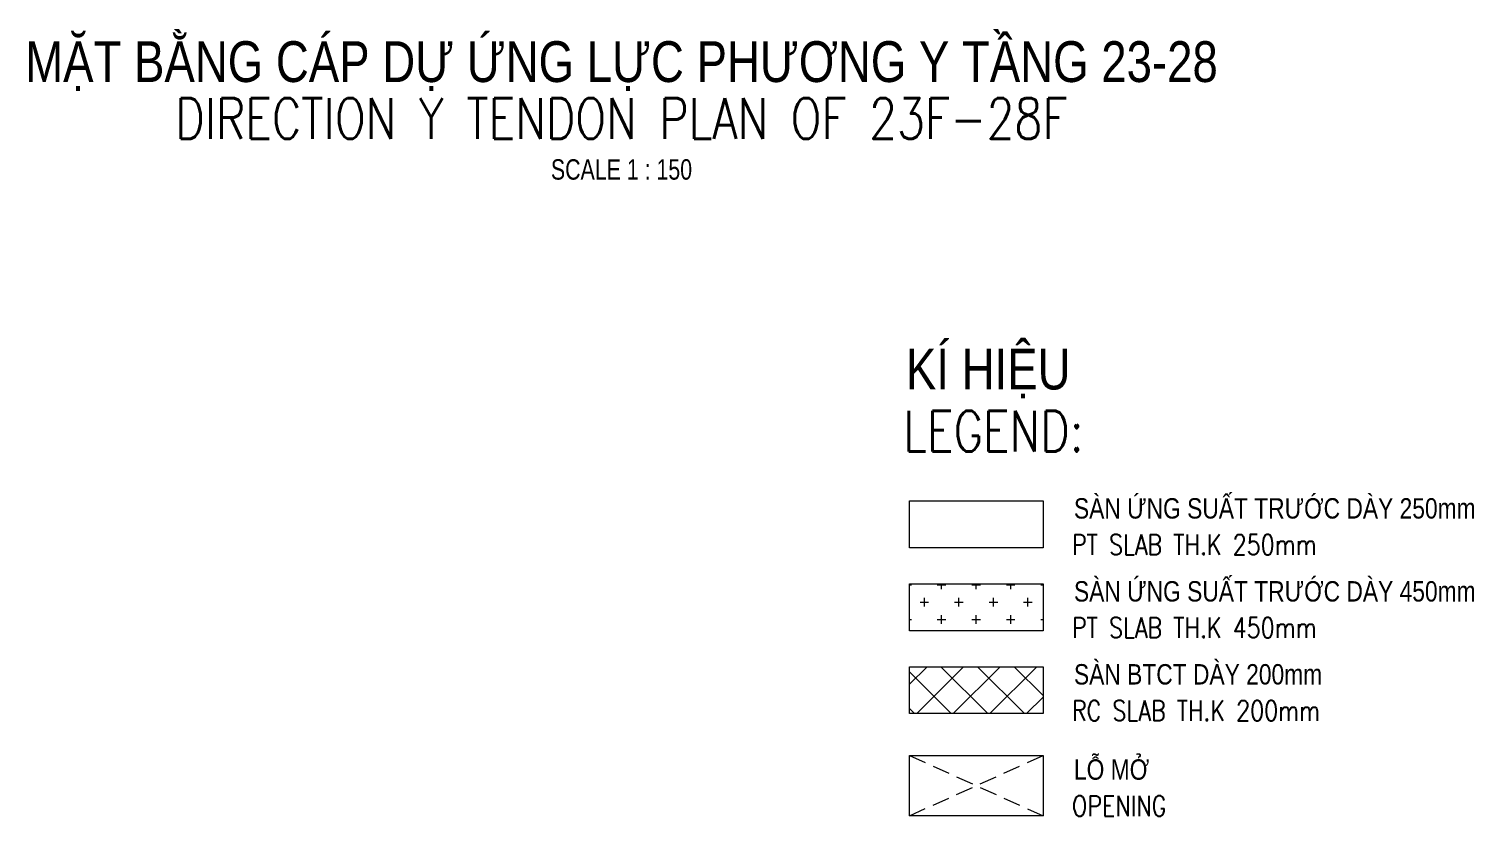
# Model space of a CAD drawing. Header units: millimetres. Extents: x 118516 to 588795, y -24154 to 50684.
# Drawn here: x 530937 to 557510, y -22764 to -8287 of the extents above; entities that cross this region are included whole.
import ezdxf
from ezdxf.enums import TextEntityAlignment as Align

# ---------------------------------------------------------------- set-up
doc = ezdxf.new("R2010")
doc.units = ezdxf.units.MM
doc.linetypes.add('DASHED2', pattern=[9.525, 6.35, -3.175])
for name, color, linetype, lineweight in [('NDC_S_ANNO', 7, 'Continuous', 20), ('NDC_S_ENG TEXT', 2, 'Continuous', 20), ('NDC_S_ENG TITLE', 3, 'Continuous', 20), ('NDC_S_HATCH MATERIAL', 8, 'Continuous', 13), ('NDC_S_OPENING', 9, 'DASHED2', 13), ('NDC_S_SLAB', 2, 'Continuous', 20), ('NDC_S_TEXT SYMBOL', 7, 'Continuous', 20), ('NDC_S_VN TEXT', 7, 'Continuous', 20), ('NDC_S_VN TITLE', 6, 'Continuous', 35)]:
    doc.layers.add(name, color=color, linetype=linetype, lineweight=lineweight)
doc.styles.add('$0$NDC_EN TXT', font='romans.shx', dxfattribs={"width": 0.8})
doc.styles.add('NDC_ANNO', font='', dxfattribs={"width": 0.8})
doc.styles.add('NDC_EN TXT', font='romans.shx', dxfattribs={"width": 0.8})
doc.styles.add('NDC_VIE TXT', font='arial.ttf', dxfattribs={"width": 0.8})
doc.styles.get('NDC_ANNO').set_extended_font_data('Dotum')

# ---------------------------------------------------------------- blocks, each defined once
blk = doc.blocks.new('Drawing name_symbol')
at = {"layer": 'NDC_S_ENG TITLE', "style": 'NDC_EN TXT', "width": 0.8}
blk.add_attdef('SECTDET1', text='', height=5, dxfattribs=at).set_placement((0, 1.01), align=Align.CENTER)
at = {"layer": 'NDC_S_TEXT SYMBOL', "lineweight": 25, "style": 'NDC_ANNO', "width": 0.8}
blk.add_attdef('SSCALE', text='', height=2.5, dxfattribs=at).set_placement((0, -4), align=Align.CENTER)
at = {"layer": 'NDC_S_VN TITLE', "style": 'NDC_VIE TXT', "width": 0.8}
blk.add_attdef('SECTDET2', text='', height=5, dxfattribs=at).set_placement((0, 7.97), align=Align.CENTER)

msp = doc.modelspace()

# ---------------------------------------------------------------- hatches: boundary and pattern name
at = {"layer": 'NDC_S_HATCH MATERIAL', "ltscale": 100}
h = msp.add_hatch(dxfattribs=at)
h.set_pattern_fill('CROSS', color=256, scale=50)
h.set_pattern_definition([(0, (343169.67, -10259.27), (317.5, 317.5), [158.75, -476.25]), (90, (343249.04, -10338.65), (-317.5, 317.5), [158.75, -476.25])])
h.paths.add_polyline_path([(547127.5, -18490.2), (547127.5, -19354.3), (549585.8, -19354.3), (549585.8, -18490.2)])
h = msp.add_hatch(dxfattribs=at)
h.set_pattern_fill('ANSI37', color=256, scale=150)
h.set_pattern_definition([(45, (351247.5, -16184.8), (-336.7596, 336.7596), []), (135, (351247.5, -16184.8), (-336.7596, -336.7596), [])])
h.paths.add_polyline_path([(547127.5, -20016.2), (547127.5, -20880.3), (549585.8, -20880.3), (549585.8, -20016.2)])

# ---------------------------------------------------------------- linework, layer by layer
at = {"layer": 'NDC_S_OPENING', "ltscale": 50}
for p, q in [((547127.5, -21649.7), (549585.8, -22757.9)), ((547127.5, -22757.9), (549585.8, -21649.7))]:
    msp.add_line(p, q, dxfattribs=at)
at = {"layer": 'NDC_S_SLAB'}
for points in [[(547127.5, -16964.2), (549585.8, -16964.2), (549585.8, -17828.3), (547127.5, -17828.3)], [(547127.5, -18490.2), (549585.8, -18490.2), (549585.8, -19354.3), (547127.5, -19354.3)], [(547127.5, -20016.2), (549585.8, -20016.2), (549585.8, -20880.3), (547127.5, -20880.3)], [(547127.5, -21649.7), (549585.8, -21649.7), (549585.8, -22757.9), (547127.5, -22757.9)]]:
    msp.add_lwpolyline(points, close=True, dxfattribs=at)

# ---------------------------------------------------------------- block references
at = {"layer": 'NDC_S_ANNO', "xscale": 150, "yscale": 150, "zscale": 150}
msp.add_blockref('Drawing name_symbol', (541833.2, -10459.1), dxfattribs=at).add_auto_attribs({'SECTDET1': 'DIRECTION Y TENDON PLAN OF 23F-28F', 'SECTDET2': 'MẶT BẰNG CÁP DỰ ỨNG LỰC PHƯƠNG Y TẦNG 23-28', 'SSCALE': 'SCALE 1 : 150'})

# ---------------------------------------------------------------- texts
at = {"layer": 'NDC_S_ENG TEXT', "style": '$0$NDC_EN TXT', "width": 0.8}
for s, height, p in [('LEGEND:', 750, (547013.1, -16059.5)), ('PT SLAB TH.K 250mm', 375, (550114.6, -17961)), ('PT SLAB TH.K 450mm', 375, (550114.6, -19487)), ('RC SLAB TH.K 200mm', 375, (550114.6, -21013)), ('OPENING', 375, (550114.6, -22764.4))]:
    msp.add_text(s, height=height, dxfattribs=at).set_placement(p)
at = {"layer": 'NDC_S_VN TEXT', "style": 'NDC_VIE TXT', "width": 0.8}
msp.add_text('KÍ HIỆU', height=750, dxfattribs=at).set_placement((547063.3, -14168.4), align=Align.TOP_LEFT)
for s, p in [('SÀN ỨNG SUẤT TRƯỚC DÀY 250mm', (550152.9, -17292.2)), ('SÀN ỨNG SUẤT TRƯỚC DÀY 450mm', (550152.9, -18818.2)), ('SÀN BTCT DÀY 200mm', (550152.9, -20344.2)), ('LỖ MỞ', (550152.9, -22095.6))]:
    msp.add_text(s, height=375, dxfattribs=at).set_placement(p)

doc.saveas('drawing.dxf')
